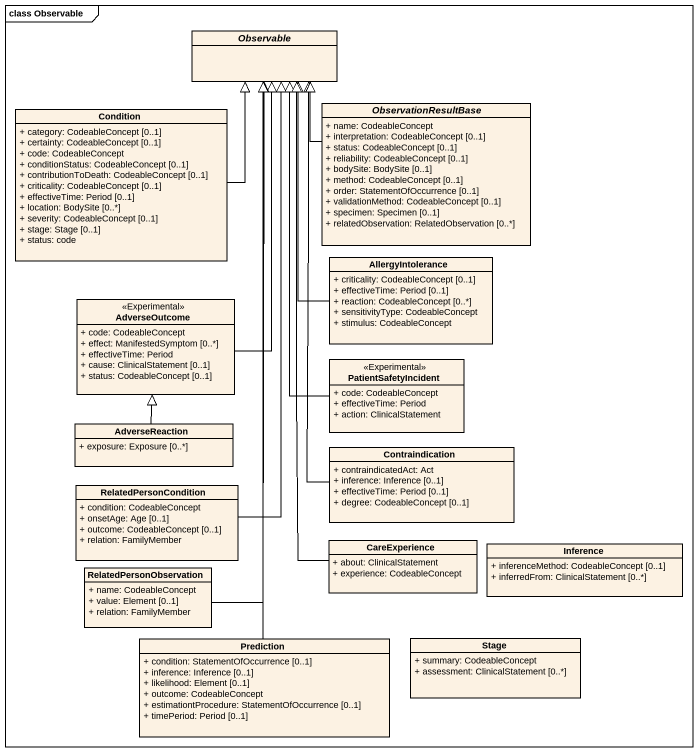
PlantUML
@startuml
mainframe class Observable
hide circle
hide empty members
skinparam classAttributeIconSize 0
abstract class Observable
class Condition {
  + category: CodeableConcept [0..1]
  + certainty: CodeableConcept [0..1]
  + code: CodeableConcept
  + conditionStatus: CodeableConcept [0..1]
  + contributionToDeath: CodeableConcept [0..1]
  + criticality: CodeableConcept [0..1]
  + effectiveTime: Period [0..1]
  + location: BodySite [0..*]
  + severity: CodeableConcept [0..1]
  + stage: Stage [0..1]
  + status: code
}
abstract class ObservationResultBase {
  + name: CodeableConcept
  + interpretation: CodeableConcept [0..1]
  + status: CodeableConcept [0..1]
  + reliability: CodeableConcept [0..1]
  + bodySite: BodySite [0..1]
  + method: CodeableConcept [0..1]
  + order: StatementOfOccurrence [0..1]
  + validationMethod: CodeableConcept [0..1]
  + specimen: Specimen [0..1]
  + relatedObservation: RelatedObservation [0..*]
}
class AllergyIntolerance {
  + criticality: CodeableConcept [0..1]
  + effectiveTime: Period [0..1]
  + reaction: CodeableConcept [0..*]
  + sensitivityType: CodeableConcept
  + stimulus: CodeableConcept
}
class AdverseOutcome <<Experimental>> {
  + code: CodeableConcept
  + effect: ManifestedSymptom [0..*]
  + effectiveTime: Period
  + cause: ClinicalStatement [0..1]
  + status: CodeableConcept [0..1]
}
class PatientSafetyIncident <<Experimental>> {
  + code: CodeableConcept
  + effectiveTime: Period
  + action: ClinicalStatement
}
class AdverseReaction {
  + exposure: Exposure [0..*]
}
class Contraindication {
  + contraindicatedAct: Act
  + inference: Inference [0..1]
  + effectiveTime: Period [0..1]
  + degree: CodeableConcept [0..1]
}
class RelatedPersonCondition {
  + condition: CodeableConcept
  + onsetAge: Age [0..1]
  + outcome: CodeableConcept [0..1]
  + relation: FamilyMember
}
class CareExperience {
  + about: ClinicalStatement
  + experience: CodeableConcept
}
class Inference {
  + inferenceMethod: CodeableConcept [0..1]
  + inferredFrom: ClinicalStatement [0..*]
}
class RelatedPersonObservation {
  + name: CodeableConcept
  + value: Element [0..1]
  + relation: FamilyMember
}
class Prediction {
  + condition: StatementOfOccurrence [0..1]
  + inference: Inference [0..1]
  + likelihood: Element [0..1]
  + outcome: CodeableConcept
  + estimationtProcedure: StatementOfOccurrence [0..1]
  + timePeriod: Period [0..1]
}
class Stage {
  + summary: CodeableConcept
  + assessment: ClinicalStatement [0..*]
}
Condition -up-|> Observable
ObservationResultBase -up-|> Observable
AllergyIntolerance -up-|> Observable
AdverseOutcome -up-|> Observable
PatientSafetyIncident -up-|> Observable
AdverseReaction -up-|> AdverseOutcome
Contraindication -up-|> Observable
RelatedPersonCondition -up-|> Observable
CareExperience -up-|> Observable
RelatedPersonObservation -up-|> Observable
Prediction -up-|> Observable
@enduml
